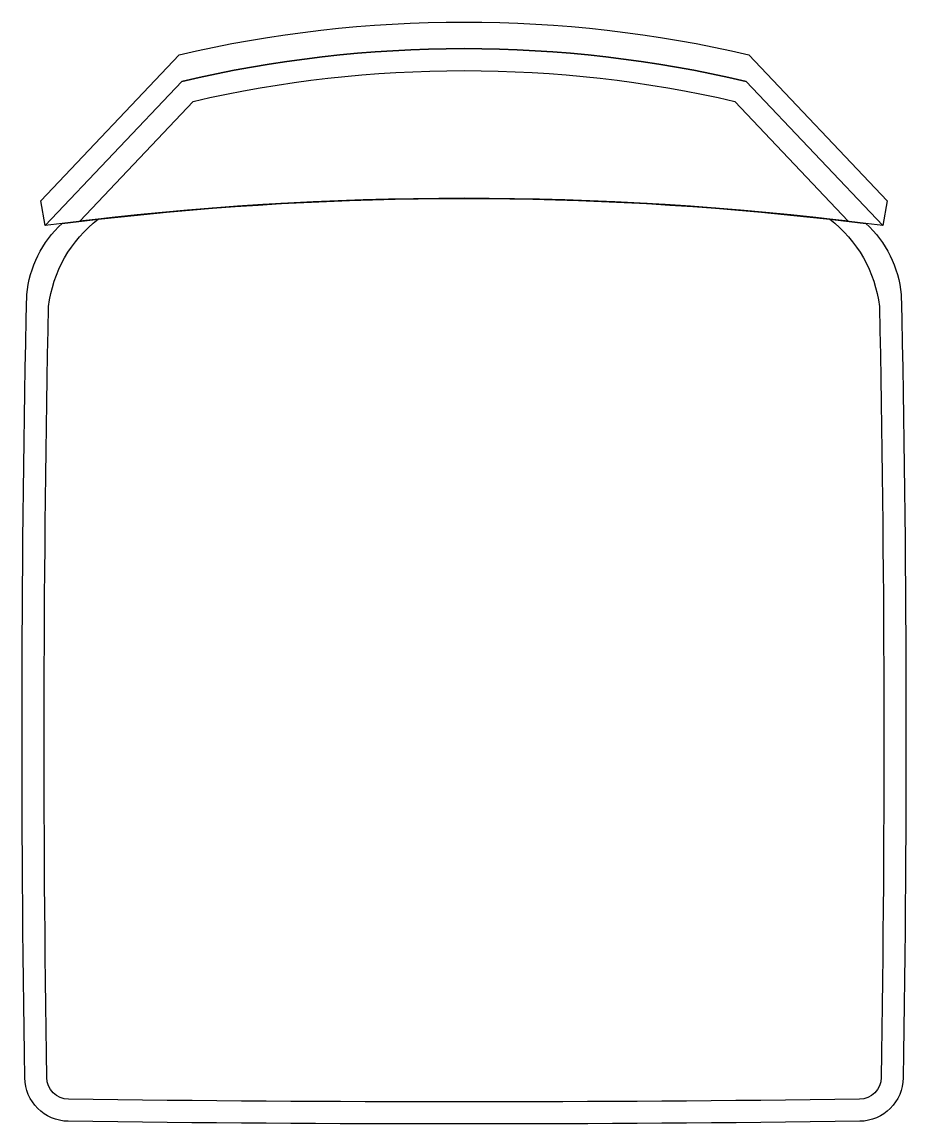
# Model space of a CAD drawing. Header units: millimetres. Extents: x -200 to 200, y -250 to 250.
import ezdxf

# ---------------------------------------------------------------- set-up
doc = ezdxf.new("R2010")
doc.units = ezdxf.units.MM
doc.header["$LTSCALE"] = 0.001

msp = doc.modelspace()

# ---------------------------------------------------------------- linework, layer by layer
for points in [[(-189.7, 157.39), (-191.7, 168.59), (-129.1, 234.79, -0.114902), (129.1, 234.79), (191.7, 168.59), (189.7, 157.39), (127.9, 222.69, 0.116323), (-127.9, 222.69), (-189.7, 157.39)], [(-182.1, 158.39), (-189.7, 157.39), (-127.9, 222.69, -0.116323), (127.9, 222.69), (189.7, 157.39), (182.1, 158.39, 0.062487), (-182.1, 158.39)], [(-165.7, 160.29), (-174, 159.39), (-122.7, 213.69, -0.113562), (122.7, 213.69), (174, 159.39), (165.7, 160.29, 0.056821), (-165.7, 160.29)], [(-179.3, -248.41, -0.405518), (-199, -228.71, -0.00926), (-198.1, 126.19, -0.182866), (-182.1, 158.39, -0.062487), (182.1, 158.39, -0.182866), (198.1, 126.19, -0.00926), (199, -228.71, -0.405518), (179.3, -248.41, -0.00673), (-179.3, -248.41)], [(-179.2, -238.41, -0.405525), (-189, -228.51, -0.009123), (-188.2, 120.79, -0.201464), (-165.7, 160.29, -0.056821), (165.7, 160.29, -0.201464), (188.2, 120.79, -0.009123), (189, -228.51, -0.405525), (179.2, -238.41, -0.006732), (-179.2, -238.41)]]:
    msp.add_lwpolyline(points, format="xyb")

doc.saveas('drawing.dxf')
